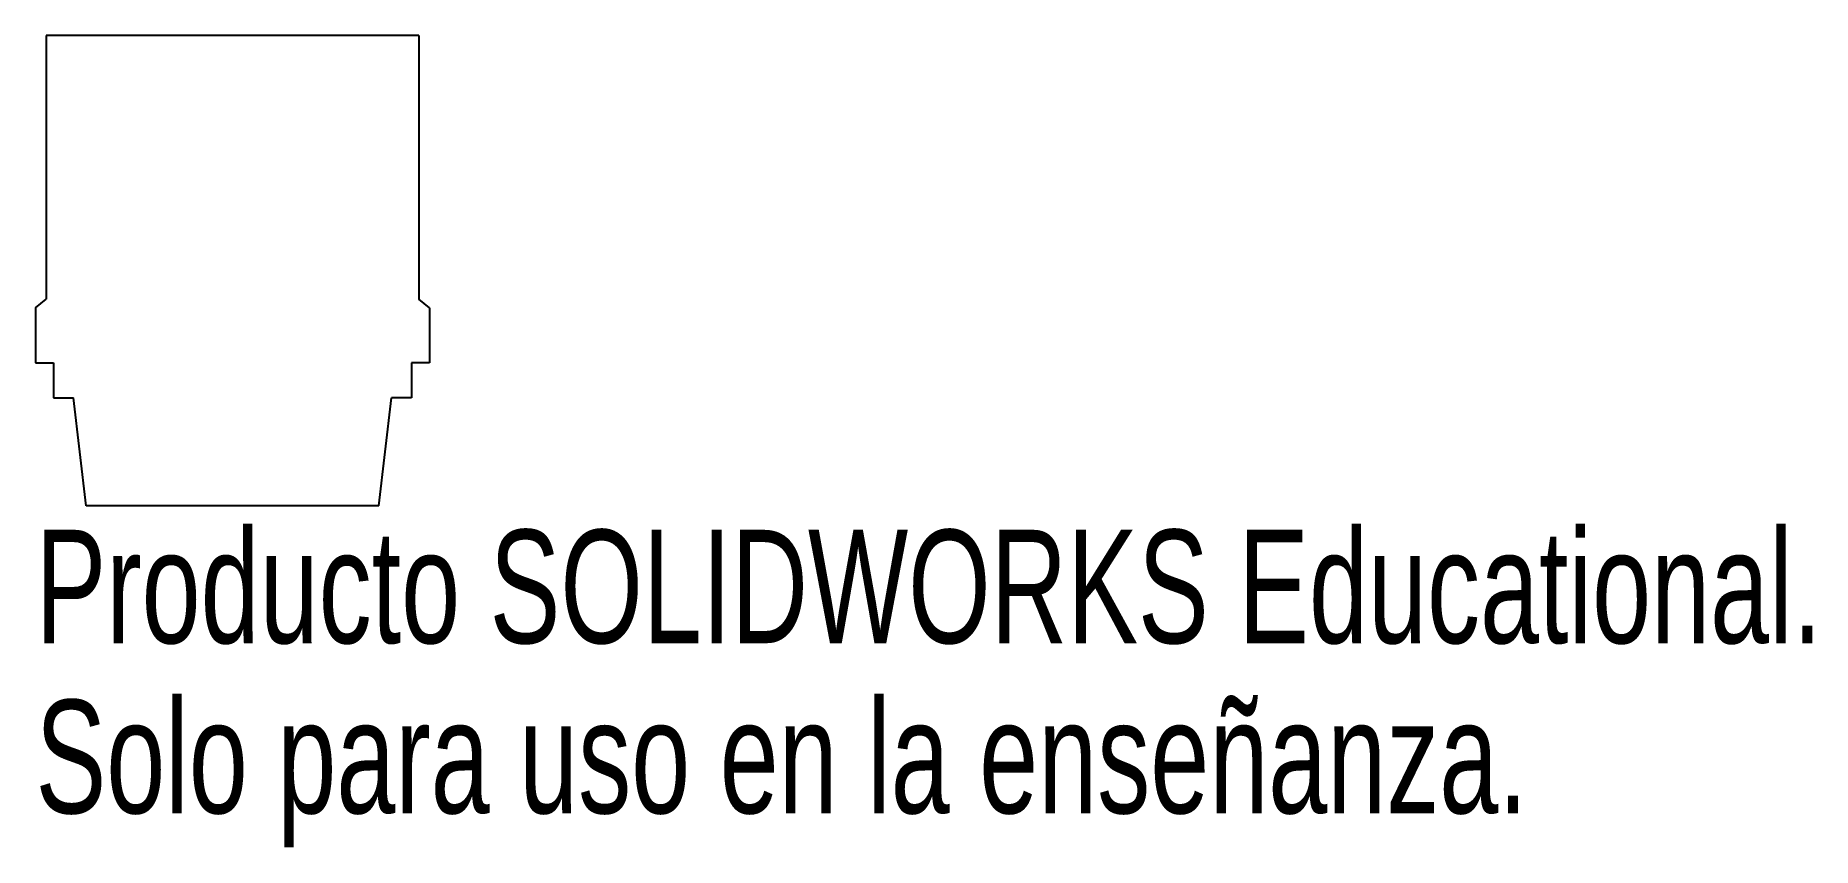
# Model space of a CAD drawing. Header units: millimetres. Extents: x -8.4 to 67.4, y -19.3 to 15.3.
import ezdxf

# ---------------------------------------------------------------- set-up
doc = ezdxf.new("R2010")
doc.units = ezdxf.units.MM
doc.styles.add('SLDTEXTSTYLE0', font='TXT', dxfattribs={"width": 0.7})

msp = doc.modelspace()

# ---------------------------------------------------------------- linework, layer by layer
at = {"color": 7, "linetype": 'Continuous', "lineweight": 25}
for p, q in [((7.95, 15.3), (-7.95, 15.3)), ((-7.95, 15.3), (-7.95, 4.064)), ((7.95, 15.3), (7.95, 4.064)), ((-8.4, 3.686), (-7.95, 4.064)), ((8.4, 3.686), (7.95, 4.064)), ((-8.4, 3.686), (-8.4, 1.346)), ((8.4, 3.686), (8.4, 1.346)), ((-8.4, 1.346), (-7.63, 1.346)), ((-7.63, 1.346), (-7.63, -0.15)), ((7.63, 1.346), (7.63, -0.15)), ((8.4, 1.346), (7.63, 1.346)), ((-7.63, -0.15), (-6.78, -0.15)), ((-6.235, -4.75), (-6.78, -0.15)), ((6.235, -4.75), (6.78, -0.15)), ((7.63, -0.15), (6.78, -0.15)), ((6.235, -4.75), (-6.235, -4.75))]:
    msp.add_line(p, q, dxfattribs=at)

# ---------------------------------------------------------------- texts
at = {"color": 7, "linetype": 'Continuous', "char_height": 4.83362, "attachment_point": 1, "style": 'SLDTEXTSTYLE0'}
for s, insert in [('Producto SOLIDWORKS Educational.', (-8.4, -5.77)), ('Solo para uso en la enseñanza.', (-8.4, -13.02))]:
    msp.add_mtext(s, dxfattribs=dict(at, insert=insert))

doc.saveas('drawing.dxf')
